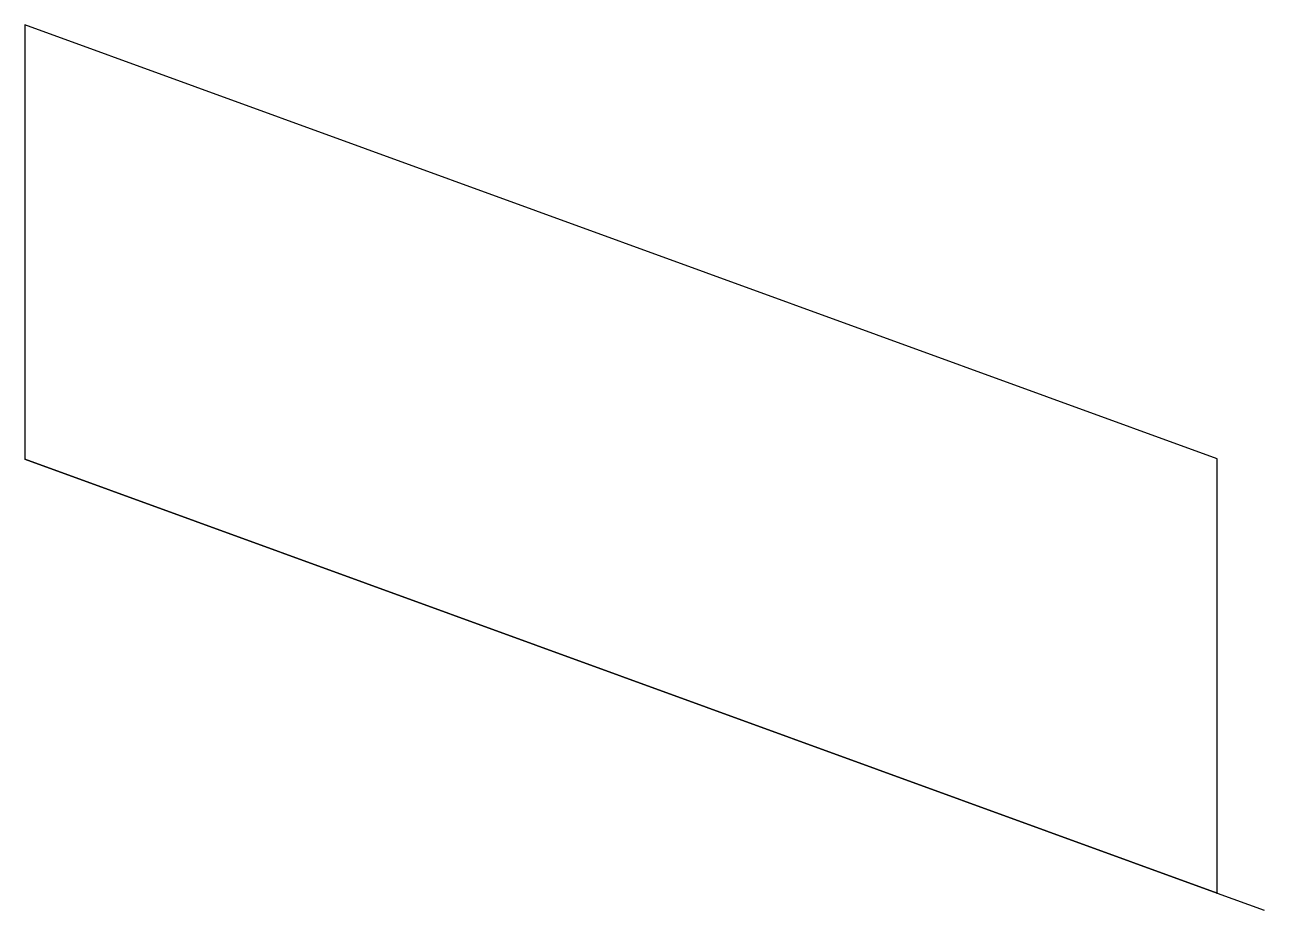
# Model space of a CAD drawing. Header units: millimetres. Extents: x -76.1 to 3, y -1.1 to 55.4.
import ezdxf

# ---------------------------------------------------------------- set-up
doc = ezdxf.new("R2010")
doc.units = ezdxf.units.MM
doc.layers.get('0').update_dxf_attribs({"linetype": 'CONTINUOUS'})

msp = doc.modelspace()

# ---------------------------------------------------------------- linework, layer by layer
for q in [(-76.051, 27.68), (3.007, -1.094)]:
    msp.add_line((0, 0), q)
msp.add_lwpolyline([(0, 27.7), (-76.051, 55.38), (-76.051, 27.68), (0, 0)], close=True)
msp.add_point((0, 0))

doc.saveas('drawing.dxf')
